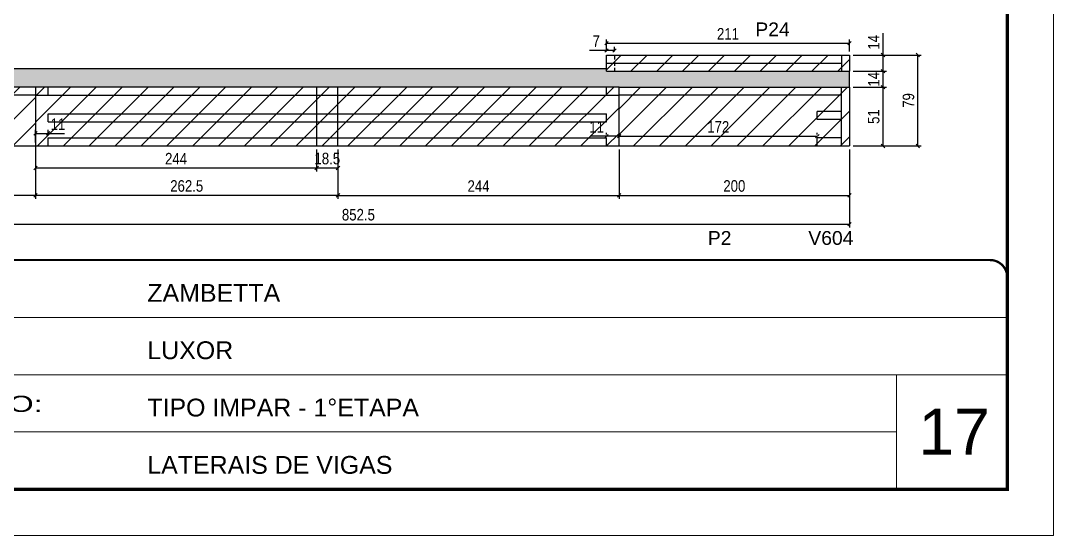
# Model space of a CAD drawing. Extents: x 3309 to 9563, y -2522 to 14608.
# Drawn here: x 3898 to 4794, y 8964 to 9411 of the extents above; entities that cross this region are included whole.
import ezdxf

# ---------------------------------------------------------------- set-up
doc = ezdxf.new("R2010")
doc.units = 0
doc.header["$PDMODE"] = 35
doc.header["$PDSIZE"] = -10
for name, pattern in [('CONTINUO', [0]), ('DASHED', [0.75, 0.5, -0.25]), ('HIDDEN', [0.375, 0.25, -0.125])]:
    doc.linetypes.add(name, pattern=pattern)
for name, color, linetype in [('5', 5, 'Continuous'), ('COTA', 241, 'Continuous'), ('Painéis', 200, 'Continuous'), ('SARR_2.2x7', 40, 'Continuous'), ('SARR_EDITAR', 141, 'Continuous')]:
    doc.layers.add(name, color=color, linetype=linetype)
for name, color, linetype, lineweight in [('CARIMBO', 255, 'Continuous', 9), ('Folhas', 255, 'Continuous', 9), ('Hachura', 251, 'Continuous', 9), ('SARRAFO DE PRESSAO', 251, 'DASHED', 9)]:
    doc.layers.add(name, color=color, linetype=linetype, lineweight=lineweight)
doc.styles.add('ARIAL', font='arial.ttf')
doc.styles.add('COTA TECNICA', font='techl___.ttf', dxfattribs={"height": 10})
doc.styles.get("Standard").update_dxf_attribs({"font": 'arial.ttf'})
doc.styles.add('Tecnologia', font='')
doc.styles.get('Tecnologia').set_extended_font_data('Forgotten Futurist')
doc.dimstyles.new('PAINEL', dxfattribs={"dimtxt": 10, "dimasz": 3, "dimexe": 3, "dimexo": 3, "dimgap": 3, "dimtad": 1, "dimdec": 1, "dimzin": 12, "dimdsep": 46, "dimtxsty": 'COTA TECNICA', "dimblk1": 'OBLIQUE', "dimblk2": 'OBLIQUE', "dimsah": 1, "dimcen": 0.9, "dimclrd": 4, "dimclre": 4, "dimclrt": 240, "dimadec": 1, "dimazin": 3, "dimtfac": 1, "dimtdec": 1, "dimtmove": 0, "dimatfit": 3, "dimfxl": 1, "dimtolj": 1, "dimtzin": 12, "dimarcsym": 0})

# ---------------------------------------------------------------- blocks, each defined once
blk = doc.blocks.new('9999999999')
at = {"color": 30, "linetype": 'CONTINUO'}
for p, q in [((98564.56, 34379.64), (99583.98, 34379.64)), ((98564.56, 34329.83), (99487.98, 34329.83)), ((99583.98, 34329.83), (99487.98, 34329.83)), ((99487.98, 34329.83), (99487.98, 34230.21)), ((98564.56, 34280.02), (99487.98, 34280.02))]:
    blk.add_line(p, q, dxfattribs=at)
at = {"color": 30, "linetype": 'CONTINUO', "const_width": 2}
blk.add_lwpolyline([(99583.98, 34230.21), (99583.98, 34414.45, 0.414214), (99568.98, 34429.45), (98228.98, 34429.45, 0.414214), (98213.98, 34414.45), (98213.98, 34245.21, 0.414214), (98228.98, 34230.21), (99583.98, 34230.21)], format="xyb", dxfattribs=at)
at = {"layer": 'Folhas'}
blk.add_lwpolyline([(98138.98, 34190.21), (99623.98, 34190.21), (99623.98, 35240.21), (98138.98, 35240.21)], close=True, dxfattribs=at)
at = {"layer": 'Folhas', "color": 30, "const_width": 3}
blk.add_lwpolyline([(98213.98, 34230.21), (99583.98, 34230.21), (99583.98, 35200.21), (98213.98, 35200.21)], close=True, dxfattribs=at)
at = {"color": 7, "linetype": 'Continuous', "ltscale": 5, "style": 'ARIAL'}
for s, height, p in [('ZAMBETTA', 15.483, (98837.68, 34393.13)), ('LUXOR', 15.483, (98837.68, 34343.32)), ('TIPO IMPAR - 1°ETAPA', 15.4829, (98837.68, 34293.51)), ('LATERAIS DE VIGAS', 15.4829, (98837.68, 34243.7))]:
    blk.add_text(s, height=height, dxfattribs=at).set_placement(p)
at = {"layer": 'Folhas', "color": 7, "style": 'Tecnologia', "width": 1.5}
blk.add_text('PAVIMENTO:', height=14, dxfattribs=at).set_placement((98573.65, 34297.5))
blk = doc.blocks.new('_Oblique')
at = {"color": 0, "linetype": 'ByBlock', "lineweight": -2}
blk.add_line((-0.5, -0.5), (0.5, 0.5), dxfattribs=at)
blk = doc.blocks.new('*D2425')
at = {"layer": 'COTA', "color": 4, "lineweight": -2, "transparency": 16777216}
for p, q in [((4417.51, 9298.9), (4417.51, 9255.97)), ((4617.51, 9298.9), (4617.51, 9255.97)), ((4417.51, 9258.97), (4617.51, 9258.97))]:
    blk.add_line(p, q, dxfattribs=at)
at = {"layer": 'Defpoints', "color": 0, "transparency": 16777216}
for p in [(4417.51, 9301.9), (4617.51, 9301.9), (4617.51, 9258.97)]:
    blk.add_point(p, dxfattribs=at)
at = {"layer": 'COTA', "color": 4, "lineweight": -2, "transparency": 16777216, "xscale": 3, "yscale": 3, "zscale": 3, "rotation": 180}
blk.add_blockref('_Oblique', (4417.51, 9258.97), dxfattribs=at)
at = {"layer": 'COTA', "color": 4, "lineweight": -2, "transparency": 16777216, "xscale": 3, "yscale": 3, "zscale": 3}
blk.add_blockref('_Oblique', (4617.51, 9258.97), dxfattribs=at)
at = {"layer": 'COTA', "color": 240, "transparency": 16777216, "insert": (4517.51, 9267.07), "char_height": 10, "attachment_point": 5, "style": 'COTA TECNICA'}
blk.add_mtext('\\A1;200', dxfattribs=at)
blk = doc.blocks.new('*D2426')
at = {"layer": 'COTA', "color": 4, "lineweight": -2, "transparency": 16777216}
for p, q in [((3765.01, 9298.9), (3765.01, 9230.96)), ((4617.51, 9298.9), (4617.51, 9230.96)), ((3765.01, 9233.96), (4617.51, 9233.96))]:
    blk.add_line(p, q, dxfattribs=at)
at = {"layer": 'Defpoints', "color": 0, "transparency": 16777216}
for p in [(3765.01, 9301.9), (4617.51, 9301.9), (4617.51, 9233.96)]:
    blk.add_point(p, dxfattribs=at)
at = {"layer": 'COTA', "color": 4, "lineweight": -2, "transparency": 16777216, "xscale": 3, "yscale": 3, "zscale": 3, "rotation": 180}
blk.add_blockref('_Oblique', (3765.01, 9233.96), dxfattribs=at)
at = {"layer": 'COTA', "color": 4, "lineweight": -2, "transparency": 16777216, "xscale": 3, "yscale": 3, "zscale": 3}
blk.add_blockref('_Oblique', (4617.51, 9233.96), dxfattribs=at)
at = {"layer": 'COTA', "color": 240, "transparency": 16777216, "insert": (4191.26, 9242.09), "char_height": 10, "attachment_point": 5, "style": 'COTA TECNICA'}
blk.add_mtext('\\A1;852.5', dxfattribs=at)
blk = doc.blocks.new('*D2427')
at = {"layer": 'COTA', "color": 4, "lineweight": -2, "transparency": 16777216}
for p, q in [((3911.01, 9301.9), (3911.01, 9279.76)), ((4155.01, 9298.9), (4155.01, 9279.76)), ((3911.01, 9282.76), (4155.01, 9282.76))]:
    blk.add_line(p, q, dxfattribs=at)
at = {"layer": 'Defpoints', "color": 0, "transparency": 16777216}
for p in [(3911.01, 9304.9), (4155.01, 9301.9), (4155.01, 9282.76)]:
    blk.add_point(p, dxfattribs=at)
at = {"layer": 'COTA', "color": 4, "lineweight": -2, "transparency": 16777216, "xscale": 3, "yscale": 3, "zscale": 3, "rotation": 180}
blk.add_blockref('_Oblique', (3911.01, 9282.76), dxfattribs=at)
at = {"layer": 'COTA', "color": 4, "lineweight": -2, "transparency": 16777216, "xscale": 3, "yscale": 3, "zscale": 3}
blk.add_blockref('_Oblique', (4155.01, 9282.76), dxfattribs=at)
at = {"layer": 'COTA', "color": 240, "transparency": 16777216, "insert": (4033.01, 9290.83), "char_height": 10, "attachment_point": 5, "style": 'COTA TECNICA'}
blk.add_mtext('\\A1;244', dxfattribs=at)
blk = doc.blocks.new('*D2428')
at = {"layer": 'COTA', "color": 4, "lineweight": -2, "transparency": 16777216}
for p, q in [((4173.51, 9298.9), (4173.51, 9255.97)), ((4417.51, 9298.9), (4417.51, 9255.97)), ((4173.51, 9258.97), (4417.51, 9258.97))]:
    blk.add_line(p, q, dxfattribs=at)
at = {"layer": 'Defpoints', "color": 0, "transparency": 16777216}
for p in [(4173.51, 9301.9), (4417.51, 9301.9), (4417.51, 9258.97)]:
    blk.add_point(p, dxfattribs=at)
at = {"layer": 'COTA', "color": 4, "lineweight": -2, "transparency": 16777216, "xscale": 3, "yscale": 3, "zscale": 3, "rotation": 180}
blk.add_blockref('_Oblique', (4173.51, 9258.97), dxfattribs=at)
at = {"layer": 'COTA', "color": 4, "lineweight": -2, "transparency": 16777216, "xscale": 3, "yscale": 3, "zscale": 3}
blk.add_blockref('_Oblique', (4417.51, 9258.97), dxfattribs=at)
at = {"layer": 'COTA', "color": 240, "transparency": 16777216, "insert": (4295.51, 9267.04), "char_height": 10, "attachment_point": 5, "style": 'COTA TECNICA'}
blk.add_mtext('\\A1;244', dxfattribs=at)
blk = doc.blocks.new('*D2429')
at = {"layer": 'COTA', "color": 4, "lineweight": -2, "transparency": 16777216}
for p, q in [((4155.01, 9298.9), (4155.01, 9279.76)), ((4173.51, 9298.9), (4173.51, 9279.76)), ((4155.01, 9282.76), (4173.51, 9282.76))]:
    blk.add_line(p, q, dxfattribs=at)
at = {"layer": 'Defpoints', "color": 0, "transparency": 16777216}
for p in [(4155.01, 9301.9), (4173.51, 9301.9), (4173.51, 9282.76)]:
    blk.add_point(p, dxfattribs=at)
at = {"layer": 'COTA', "color": 4, "lineweight": -2, "transparency": 16777216, "xscale": 3, "yscale": 3, "zscale": 3, "rotation": 180}
blk.add_blockref('_Oblique', (4155.01, 9282.76), dxfattribs=at)
at = {"layer": 'COTA', "color": 4, "lineweight": -2, "transparency": 16777216, "xscale": 3, "yscale": 3, "zscale": 3}
blk.add_blockref('_Oblique', (4173.51, 9282.76), dxfattribs=at)
at = {"layer": 'COTA', "color": 240, "transparency": 16777216, "insert": (4164.26, 9290.89), "char_height": 10, "attachment_point": 5, "style": 'COTA TECNICA'}
blk.add_mtext('\\A1;18.5', dxfattribs=at)
blk = doc.blocks.new('*D2433')
at = {"layer": 'COTA', "color": 4, "lineweight": -2, "transparency": 16777216}
for p, q in [((3911.01, 9301.9), (3911.01, 9255.97)), ((4173.51, 9298.9), (4173.51, 9255.97)), ((4173.51, 9258.97), (3911.01, 9258.97))]:
    blk.add_line(p, q, dxfattribs=at)
at = {"layer": 'Defpoints', "color": 0, "transparency": 16777216}
for p in [(3911.01, 9304.9), (4173.51, 9301.9), (3911.01, 9258.97)]:
    blk.add_point(p, dxfattribs=at)
at = {"layer": 'COTA', "color": 4, "lineweight": -2, "transparency": 16777216, "xscale": 3, "yscale": 3, "zscale": 3, "rotation": 180}
blk.add_blockref('_Oblique', (3911.01, 9258.97), dxfattribs=at)
at = {"layer": 'COTA', "color": 4, "lineweight": -2, "transparency": 16777216, "xscale": 3, "yscale": 3, "zscale": 3}
blk.add_blockref('_Oblique', (4173.51, 9258.97), dxfattribs=at)
at = {"layer": 'COTA', "color": 240, "transparency": 16777216, "insert": (4042.26, 9267.08), "char_height": 10, "attachment_point": 5, "style": 'COTA TECNICA'}
blk.add_mtext('\\A1;262.5', dxfattribs=at)
blk = doc.blocks.new('*D2434')
at = {"layer": 'COTA', "color": 4, "lineweight": -2, "transparency": 16777216}
for p, q in [((4406.51, 9311.9), (4406.51, 9313.37)), ((4417.51, 9311.9), (4417.51, 9313.37)), ((4406.51, 9310.37), (4392.42, 9310.37)), ((4417.51, 9310.37), (4406.51, 9310.37))]:
    blk.add_line(p, q, dxfattribs=at)
at = {"layer": 'Defpoints', "color": 0, "transparency": 16777216}
for p in [(4406.51, 9310.37), (4406.51, 9308.9), (4417.51, 9308.9)]:
    blk.add_point(p, dxfattribs=at)
at = {"layer": 'COTA', "color": 4, "lineweight": -2, "transparency": 16777216, "xscale": 3, "yscale": 3, "zscale": 3, "rotation": 180}
blk.add_blockref('_Oblique', (4406.51, 9310.37), dxfattribs=at)
at = {"layer": 'COTA', "color": 4, "lineweight": -2, "transparency": 16777216, "xscale": 3, "yscale": 3, "zscale": 3}
blk.add_blockref('_Oblique', (4417.51, 9310.37), dxfattribs=at)
at = {"layer": 'COTA', "color": 240, "transparency": 16777216, "insert": (4397.97, 9318.43), "char_height": 10, "attachment_point": 5, "style": 'COTA TECNICA'}
blk.add_mtext('\\A1;11', dxfattribs=at)
blk = doc.blocks.new('*D2435')
at = {"layer": 'COTA', "color": 4, "lineweight": -2, "transparency": 16777216}
for p, q in [((3911.01, 9304.9), (3911.01, 9315.81)), ((3911.01, 9312.81), (3922.01, 9312.81)), ((3922.01, 9311.9), (3922.01, 9315.81)), ((3922.01, 9312.81), (3936.1, 9312.81))]:
    blk.add_line(p, q, dxfattribs=at)
at = {"layer": 'Defpoints', "color": 0, "transparency": 16777216}
for p in [(3922.01, 9312.81), (3922.01, 9308.9), (3911.01, 9301.9)]:
    blk.add_point(p, dxfattribs=at)
at = {"layer": 'COTA', "color": 4, "lineweight": -2, "transparency": 16777216, "xscale": 3, "yscale": 3, "zscale": 3, "rotation": 180}
blk.add_blockref('_Oblique', (3911.01, 9312.81), dxfattribs=at)
at = {"layer": 'COTA', "color": 4, "lineweight": -2, "transparency": 16777216, "xscale": 3, "yscale": 3, "zscale": 3}
blk.add_blockref('_Oblique', (3922.01, 9312.81), dxfattribs=at)
at = {"layer": 'COTA', "color": 240, "transparency": 16777216, "insert": (3930.55, 9320.86), "char_height": 10, "attachment_point": 5, "style": 'COTA TECNICA'}
blk.add_mtext('\\A1;11', dxfattribs=at)
blk = doc.blocks.new('*D2436')
at = {"layer": 'COTA', "color": 4, "lineweight": -2, "transparency": 16777216}
for p, q in [((4620.51, 9352.9), (4649.57, 9352.9)), ((4646.57, 9301.9), (4646.57, 9352.9)), ((4620.51, 9301.9), (4649.57, 9301.9))]:
    blk.add_line(p, q, dxfattribs=at)
at = {"layer": 'Defpoints', "color": 0, "transparency": 16777216}
for p in [(4617.51, 9352.9), (4646.57, 9352.9), (4617.51, 9301.9)]:
    blk.add_point(p, dxfattribs=at)
at = {"layer": 'COTA', "color": 4, "lineweight": -2, "transparency": 16777216, "xscale": 3, "yscale": 3, "zscale": 3}
for p, rotation in [((4646.57, 9352.9), 90), ((4646.57, 9301.9), 270)]:
    blk.add_blockref('_Oblique', p, dxfattribs=dict(at, rotation=rotation))
at = {"layer": 'COTA', "color": 240, "transparency": 16777216, "insert": (4638.46, 9327.4), "char_height": 10, "attachment_point": 5, "rotation": 90, "style": 'COTA TECNICA'}
blk.add_mtext('\\A1;51', dxfattribs=at)
blk = doc.blocks.new('*D2437')
at = {"layer": 'COTA', "color": 4, "lineweight": -2, "transparency": 16777216}
for p, q in [((4620.51, 9366.9), (4649.57, 9366.9)), ((4646.57, 9352.9), (4646.57, 9366.9)), ((4620.51, 9352.9), (4649.57, 9352.9))]:
    blk.add_line(p, q, dxfattribs=at)
at = {"layer": 'Defpoints', "color": 0, "transparency": 16777216}
for p in [(4617.51, 9366.9), (4646.57, 9366.9), (4617.51, 9352.9)]:
    blk.add_point(p, dxfattribs=at)
at = {"layer": 'COTA', "color": 4, "lineweight": -2, "transparency": 16777216, "xscale": 3, "yscale": 3, "zscale": 3}
for p, rotation in [((4646.57, 9366.9), 90), ((4646.57, 9352.9), 270)]:
    blk.add_blockref('_Oblique', p, dxfattribs=dict(at, rotation=rotation))
at = {"layer": 'COTA', "color": 240, "transparency": 16777216, "insert": (4638.49, 9359.9), "char_height": 10, "attachment_point": 5, "rotation": 90, "style": 'COTA TECNICA'}
blk.add_mtext('\\A1;14', dxfattribs=at)
blk = doc.blocks.new('*D2471')
at = {"layer": 'COTA', "color": 4, "lineweight": -2, "transparency": 16777216}
for p, q in [((4646.57, 9380.9), (4646.57, 9400.02)), ((4620.51, 9380.9), (4649.57, 9380.9)), ((4646.57, 9366.9), (4646.57, 9380.9)), ((4620.51, 9366.9), (4649.57, 9366.9))]:
    blk.add_line(p, q, dxfattribs=at)
at = {"layer": 'Defpoints', "color": 0, "transparency": 16777216}
for p in [(4617.51, 9380.9), (4646.57, 9380.9), (4617.51, 9366.9)]:
    blk.add_point(p, dxfattribs=at)
at = {"layer": 'COTA', "color": 4, "lineweight": -2, "transparency": 16777216, "xscale": 3, "yscale": 3, "zscale": 3}
for p, rotation in [((4646.57, 9380.9), 90), ((4646.57, 9366.9), 270)]:
    blk.add_blockref('_Oblique', p, dxfattribs=dict(at, rotation=rotation))
at = {"layer": 'COTA', "color": 240, "transparency": 16777216, "insert": (4638.49, 9391.96), "char_height": 10, "attachment_point": 5, "rotation": 90, "style": 'COTA TECNICA'}
blk.add_mtext('\\A1;14', dxfattribs=at)
blk = doc.blocks.new('*D2438')
at = {"layer": 'COTA', "color": 4, "lineweight": -2, "transparency": 16777216}
for p, q in [((4620.51, 9380.9), (4679.78, 9380.9)), ((4676.78, 9301.9), (4676.78, 9380.9)), ((4620.51, 9301.9), (4679.78, 9301.9))]:
    blk.add_line(p, q, dxfattribs=at)
at = {"layer": 'Defpoints', "color": 0, "transparency": 16777216}
for p in [(4617.51, 9380.9), (4676.78, 9380.9), (4617.51, 9301.9)]:
    blk.add_point(p, dxfattribs=at)
at = {"layer": 'COTA', "color": 4, "lineweight": -2, "transparency": 16777216, "xscale": 3, "yscale": 3, "zscale": 3}
for p, rotation in [((4676.78, 9380.9), 90), ((4676.78, 9301.9), 270)]:
    blk.add_blockref('_Oblique', p, dxfattribs=dict(at, rotation=rotation))
at = {"layer": 'COTA', "color": 240, "transparency": 16777216, "insert": (4668.68, 9341.4), "char_height": 10, "attachment_point": 5, "rotation": 90, "style": 'COTA TECNICA'}
blk.add_mtext('\\A1;79', dxfattribs=at)
blk = doc.blocks.new('*D2439')
at = {"layer": 'COTA', "color": 4, "lineweight": -2, "transparency": 16777216}
for p, q in [((4417.51, 9304.9), (4417.51, 9313.37)), ((4589.51, 9311.9), (4589.51, 9313.37)), ((4417.51, 9310.37), (4589.51, 9310.37))]:
    blk.add_line(p, q, dxfattribs=at)
at = {"layer": 'Defpoints', "color": 0, "transparency": 16777216}
for p in [(4589.51, 9310.37), (4589.51, 9308.9), (4417.51, 9301.9)]:
    blk.add_point(p, dxfattribs=at)
at = {"layer": 'COTA', "color": 4, "lineweight": -2, "transparency": 16777216, "xscale": 3, "yscale": 3, "zscale": 3, "rotation": 180}
blk.add_blockref('_Oblique', (4417.51, 9310.37), dxfattribs=at)
at = {"layer": 'COTA', "color": 4, "lineweight": -2, "transparency": 16777216, "xscale": 3, "yscale": 3, "zscale": 3}
blk.add_blockref('_Oblique', (4589.51, 9310.37), dxfattribs=at)
at = {"layer": 'COTA', "color": 240, "transparency": 16777216, "insert": (4503.51, 9318.45), "char_height": 10, "attachment_point": 5, "style": 'COTA TECNICA'}
blk.add_mtext('\\A1;172', dxfattribs=at)
blk = doc.blocks.new('*D2472')
at = {"layer": 'COTA', "color": 4, "lineweight": -2, "transparency": 16777216}
for p, q in [((3765.01, 9298.9), (3765.01, 9255.97)), ((3911.01, 9298.9), (3911.01, 9255.97)), ((3911.01, 9258.97), (3765.01, 9258.97))]:
    blk.add_line(p, q, dxfattribs=at)
at = {"layer": 'Defpoints', "color": 0, "transparency": 16777216}
for p in [(3765.01, 9301.9), (3911.01, 9301.9), (3765.01, 9258.97)]:
    blk.add_point(p, dxfattribs=at)
at = {"layer": 'COTA', "color": 4, "lineweight": -2, "transparency": 16777216, "xscale": 3, "yscale": 3, "zscale": 3, "rotation": 180}
blk.add_blockref('_Oblique', (3765.01, 9258.97), dxfattribs=at)
at = {"layer": 'COTA', "color": 4, "lineweight": -2, "transparency": 16777216, "xscale": 3, "yscale": 3, "zscale": 3}
blk.add_blockref('_Oblique', (3911.01, 9258.97), dxfattribs=at)
at = {"layer": 'COTA', "color": 240, "transparency": 16777216, "insert": (3838.01, 9267.07), "char_height": 10, "attachment_point": 5, "style": 'COTA TECNICA'}
blk.add_mtext('\\A1;146', dxfattribs=at)
blk = doc.blocks.new('*D2473')
at = {"layer": 'COTA', "color": 4, "lineweight": -2, "transparency": 16777216}
for p, q in [((4406.51, 9383.9), (4406.51, 9394.28)), ((4617.51, 9383.9), (4617.51, 9394.28)), ((4406.51, 9391.28), (4617.51, 9391.28))]:
    blk.add_line(p, q, dxfattribs=at)
at = {"layer": 'Defpoints', "color": 0, "transparency": 16777216}
for p in [(4617.51, 9391.28), (4406.51, 9380.9), (4617.51, 9380.9)]:
    blk.add_point(p, dxfattribs=at)
at = {"layer": 'COTA', "color": 4, "lineweight": -2, "transparency": 16777216, "xscale": 3, "yscale": 3, "zscale": 3, "rotation": 180}
blk.add_blockref('_Oblique', (4406.51, 9391.28), dxfattribs=at)
at = {"layer": 'COTA', "color": 4, "lineweight": -2, "transparency": 16777216, "xscale": 3, "yscale": 3, "zscale": 3}
blk.add_blockref('_Oblique', (4617.51, 9391.28), dxfattribs=at)
at = {"layer": 'COTA', "color": 240, "transparency": 16777216, "insert": (4512.01, 9399.34), "char_height": 10, "attachment_point": 5, "style": 'COTA TECNICA'}
blk.add_mtext('\\A1;211', dxfattribs=at)
blk = doc.blocks.new('*D2474')
at = {"layer": 'COTA', "color": 4, "lineweight": -2, "transparency": 16777216}
for p, q in [((4406.51, 9384.89), (4391.78, 9384.89)), ((4406.51, 9383.9), (4406.51, 9387.89)), ((4413.51, 9384.89), (4406.51, 9384.89)), ((4413.51, 9383.9), (4413.51, 9387.89))]:
    blk.add_line(p, q, dxfattribs=at)
at = {"layer": 'Defpoints', "color": 0, "transparency": 16777216}
for p in [(4406.51, 9384.89), (4406.51, 9380.9), (4413.51, 9380.9)]:
    blk.add_point(p, dxfattribs=at)
at = {"layer": 'COTA', "color": 4, "lineweight": -2, "transparency": 16777216, "xscale": 3, "yscale": 3, "zscale": 3, "rotation": 180}
blk.add_blockref('_Oblique', (4406.51, 9384.89), dxfattribs=at)
at = {"layer": 'COTA', "color": 4, "lineweight": -2, "transparency": 16777216, "xscale": 3, "yscale": 3, "zscale": 3}
blk.add_blockref('_Oblique', (4413.51, 9384.89), dxfattribs=at)
at = {"layer": 'COTA', "color": 240, "transparency": 16777216, "insert": (4397.65, 9392.97), "char_height": 10, "attachment_point": 5, "style": 'COTA TECNICA'}
blk.add_mtext('\\A1;7', dxfattribs=at)

msp = doc.modelspace()

# ---------------------------------------------------------------- hatches: boundary and pattern name
at = {"layer": 'COTA'}
h = msp.add_hatch(dxfattribs=at)
h.set_pattern_fill('AR-CONC', color=256, scale=0.03)
h.set_pattern_definition([(50, (-42.7365, 1911.428), (5.46554, -0.4781726), [0.5715, -6.2865]), (355, (-42.7365, 1911.428), (-1.0573026, 5.7317054), [0.4572, -5.0292175]), (100.451445, (-42.281, 1911.388), (4.4082374, 5.2535326), [0.4857003, -5.3427073]), (46.1842, (-42.7365, 1912.952), (8.132371, -1.26127), [0.85725, -9.42975]), (96.63556, (-42.059, 1912.847), (7.122124, 7.422784), [0.728551, -8.014068]), (351.18415, (-42.7365, 1912.952), (7.122124, 7.422784), [0.685799, -7.543792]), (21, (-41.9745, 1912.571), (4.5484317, -3.067956), [0.5715, -6.2865]), (326, (-41.9745, 1912.571), (1.854061, 5.525639), [0.4572, -5.0292]), (71.451445, (-41.5954, 1912.315), (6.4024926, 2.457683), [0.4857003, -5.342698]), (37.5, (-42.7365, 1911.4278), (0.0926581, 2.53665117), [0, -4.96824, 0, -5.1054, 0, -5.04825]), (7.5, (-42.7365, 1911.4278), (2.0045899, 3.00541724), [0, -2.91084, 0, -4.85394, 0, -1.92405]), (327.5, (-44.4357, 1911.4278), (4.06771786, -0.1718623), [0, -1.905, 0, -5.9436, 0, -7.8867]), (317.5, (-45.1977, 1911.4278), (4.4438754, 0.7627947), [0, -2.4765, 0, -3.94716, 0, -5.6007])])
h.paths.add_polyline_path([(3765.01, 9368.9), (3765.01, 9352.9), (4417.51, 9352.9), (4617.51, 9352.9), (4617.51, 9366.9), (4406.51, 9366.9), (4406.51, 9368.9)])
at = {"layer": 'Hachura', "linetype": 'ByBlock'}
h = msp.add_hatch(dxfattribs=at)
h.set_pattern_fill('ANSI31', color=256, scale=5)
h.paths.add_polyline_path([(3991.01, 9911.22), (3852.01, 9911.22), (3852.01, 9860.22), (3991.01, 9860.22)])
h.paths.add_polyline_path([(4643.51, 9911.22), (4497.51, 9911.22), (4497.51, 9860.22), (4643.51, 9860.22)])
h.paths.add_polyline_path([(4556.51, 9730.13), (4417.51, 9730.13), (4417.51, 9679.13), (4556.51, 9679.13)])
h.paths.add_polyline_path([(3911.01, 9730.13), (3765.01, 9730.13), (3765.01, 9679.13), (3911.01, 9679.13)])
h.paths.add_polyline_path([(3976.01, 9562.14), (3765.01, 9562.14), (3765.01, 9548.14), (3976.01, 9548.14)])
h.paths.add_polyline_path([(3965.01, 9534.14), (3765.01, 9534.14), (3765.01, 9483.14), (3965.01, 9483.14)])
h.paths.add_polyline_path([(3911.01, 9352.9), (3765.01, 9352.9), (3765.01, 9301.9), (3911.01, 9301.9)])
h.paths.add_polyline_path([(4617.51, 9352.9), (4417.51, 9352.9), (4417.51, 9301.9), (4617.51, 9301.9)])
h.paths.add_polyline_path([(4617.51, 9380.9), (4406.51, 9380.9), (4406.51, 9366.9), (4617.51, 9366.9)])
h.paths.add_polyline_path([(4617.51, 9534.14), (4471.51, 9534.14), (4471.51, 9483.14), (4617.51, 9483.14)])
h = msp.add_hatch(dxfattribs=at)
h.set_pattern_fill('ANSI31', color=256, scale=5)
h.set_pattern_definition([(45, (-42.736, 1911.428), (-11.22532, 11.22532), [])])
h.paths.add_polyline_path([(4173.51, 9352.9), (4417.51, 9352.9), (4417.51, 9301.9), (4173.51, 9301.9)])
h.paths.add_polyline_path([(4155.01, 9352.9), (4173.51, 9352.9), (4173.51, 9301.9), (4155.01, 9301.9)])
h.paths.add_polyline_path([(3911.01, 9352.9), (4155.01, 9352.9), (4155.01, 9301.9), (3911.01, 9301.9)])

# ---------------------------------------------------------------- linework, layer by layer
at = {"layer": 'COTA'}
for p, q in [((4406.51, 9368.9), (3765.01, 9368.9)), ((4617.51, 9352.9), (4617.51, 9366.9))]:
    msp.add_line(p, q, dxfattribs=at)
at = {"layer": 'Painéis', "linetype": 'ByBlock'}
for p, q in [((4406.51, 9366.9), (4406.51, 9380.9)), ((4406.51, 9380.9), (4617.51, 9380.9)), ((4617.51, 9380.9), (4617.51, 9366.9)), ((4406.51, 9366.9), (4617.51, 9366.9)), ((4417.51, 9352.9), (3765.01, 9352.9)), ((3911.01, 9352.9), (3911.01, 9301.9)), ((4155.01, 9352.9), (4155.01, 9301.9)), ((4173.51, 9301.9), (4173.51, 9352.9)), ((4417.51, 9301.9), (4417.51, 9352.9)), ((4417.51, 9352.9), (4617.51, 9352.9)), ((4417.51, 9301.9), (4417.51, 9352.9)), ((4617.51, 9352.9), (4617.51, 9301.9)), ((3765.01, 9301.9), (4617.51, 9301.9))]:
    msp.add_line(p, q, dxfattribs=at)
at = {"layer": 'SARR_2.2x7', "linetype": 'HIDDEN', "ltscale": 15}
msp.add_line((4413.51, 9380.9), (4413.51, 9366.9), dxfattribs=at)
at = {"layer": 'SARR_2.2x7', "linetype": 'Continuous'}
for p, q in [((4610.51, 9380.9), (4610.51, 9366.9)), ((3922.01, 9345.9), (3922.01, 9352.9)), ((4406.51, 9345.9), (4406.51, 9352.9)), ((4610.51, 9301.9), (4610.51, 9352.9)), ((3911.01, 9345.9), (3765.01, 9345.9)), ((3911.01, 9345.9), (4173.51, 9345.9)), ((4173.51, 9345.9), (4406.51, 9345.9)), ((4406.51, 9345.9), (4417.51, 9345.9)), ((4610.51, 9345.9), (4417.51, 9345.9)), ((4589.51, 9324.9), (4589.51, 9331.9)), ((4610.51, 9331.9), (4589.51, 9331.9)), ((3922.01, 9322.74), (3922.01, 9329.74)), ((3922.01, 9329.74), (4173.51, 9329.74)), ((3922.01, 9322.74), (4173.51, 9322.74)), ((4173.51, 9329.74), (4406.51, 9329.74)), ((4173.51, 9322.74), (4406.51, 9322.74)), ((4406.51, 9322.74), (4406.51, 9329.74)), ((4610.51, 9324.9), (4589.51, 9324.9)), ((3922.01, 9301.9), (3922.01, 9308.9)), ((3922.01, 9308.9), (4173.51, 9308.9)), ((4173.51, 9308.9), (4406.51, 9308.9)), ((4406.51, 9301.9), (4406.51, 9308.9)), ((4610.51, 9308.9), (4589.51, 9308.9)), ((4589.51, 9301.9), (4589.51, 9308.9))]:
    msp.add_line(p, q, dxfattribs=at)
at = {"layer": 'SARR_EDITAR', "linetype": 'ByBlock'}
msp.add_line((4406.51, 9373.9), (4610.51, 9373.9), dxfattribs=at)

# ---------------------------------------------------------------- block references
at = {"layer": 'SARRAFO DE PRESSAO', "color": 6, "linetype": 'ByBlock'}
msp.add_blockref('9999999999', (-94829.61, -25226.65), dxfattribs=at)

# ---------------------------------------------------------------- texts
at = {"layer": '5', "linetype": 'Continuous'}
for s, p in [('P24', (4535.73, 9397.18)), ('P2', (4494.5, 9215.95)), ('V604', (4581.73, 9215.95))]:
    msp.add_text(s, height=12, rotation=0.00004, dxfattribs=at).set_placement(p)
at = {"layer": 'CARIMBO', "style": 'ARIAL'}
msp.add_text('17', height=40, dxfattribs=at).set_placement((4677.23, 9033.7))

# ---------------------------------------------------------------- dimensions: what is measured, and where the dimension line sits
at = {"layer": 'COTA'}
for base, p1, p2, angle, picture, middle in [((4617.51, 9391.28), (4406.51, 9380.9), (4617.51, 9380.9), 180, '*D2473', (4512.01, 9399.34)), ((4406.51, 9384.89), (4413.51, 9380.9), (4406.51, 9380.9), 180, '*D2474', (4397.65, 9392.97)), ((4646.57, 9380.9), (4617.51, 9366.9), (4617.51, 9380.9), 90, '*D2471', (4638.49, 9391.96)), ((4676.78, 9380.9), (4617.51, 9301.9), (4617.51, 9380.9), 90, '*D2438', (4668.68, 9341.4)), ((4646.57, 9352.9), (4617.51, 9301.9), (4617.51, 9352.9), 90, '*D2436', (4638.46, 9327.4)), ((3922.01, 9312.81), (3911.01, 9301.9), (3922.01, 9308.9), 180, '*D2435', (3930.55, 9320.86)), ((4406.51, 9310.37), (4417.51, 9308.9), (4406.51, 9308.9), 180, '*D2434', (4397.97, 9318.43)), ((4589.51, 9310.37), (4417.51, 9301.9), (4589.51, 9308.9), 180, '*D2439', (4503.51, 9318.45)), ((3911.01, 9258.97), (4173.51, 9301.9), (3911.01, 9304.9), 180, '*D2433', (4042.26, 9267.08)), ((4617.51, 9233.96), (3765.01, 9301.9), (4617.51, 9301.9), 180, '*D2426', (4191.26, 9242.09)), ((3765.01, 9258.97), (3911.01, 9301.9), (3765.01, 9301.9), 180, '*D2472', (3838.01, 9267.07))]:
    dim = msp.add_linear_dim(base=base, p1=p1, p2=p2, angle=angle, dimstyle='PAINEL', dxfattribs=at)
    dim.commit()
    dim.dimension.update_dxf_attribs({"geometry": picture, "text_midpoint": middle})
dim = msp.add_linear_dim(base=(4646.57, 9366.9), p1=(4617.51, 9352.9), p2=(4617.51, 9366.9), angle=90, dimstyle='PAINEL', dxfattribs=at)
dim.commit()
dim.dimension.update_dxf_attribs({"geometry": '*D2437', "text_midpoint": (4646.57, 9359.9), "dimtype": 160})
for base, p1, p2, picture, middle in [((4155.01, 9282.76), (3911.01, 9304.9), (4155.01, 9301.9), '*D2427', (4033.01, 9290.83)), ((4617.51, 9258.97), (4417.51, 9301.9), (4617.51, 9301.9), '*D2425', (4517.51, 9267.07))]:
    dim = msp.add_linear_dim(base=base, p1=p1, p2=p2, dimstyle='PAINEL', dxfattribs=at)
    dim.commit()
    dim.dimension.update_dxf_attribs({"geometry": picture, "text_midpoint": middle})
dim = msp.add_linear_dim(base=(4173.51, 9282.76), p1=(4155.01, 9301.9), p2=(4173.51, 9301.9), dimstyle='PAINEL', dxfattribs=at)
dim.commit()
dim.dimension.update_dxf_attribs({"geometry": '*D2429', "text_midpoint": (4164.26, 9282.76), "dimtype": 160})
dim = msp.add_linear_dim(base=(4417.51, 9258.97), p1=(4173.51, 9301.9), p2=(4417.51, 9301.9), dimstyle='PAINEL', override={"dimtmove": 1}, dxfattribs=at)
dim.commit()
dim.dimension.update_dxf_attribs({"geometry": '*D2428', "text_midpoint": (4295.51, 9267.04)})

doc.saveas('drawing.dxf')
